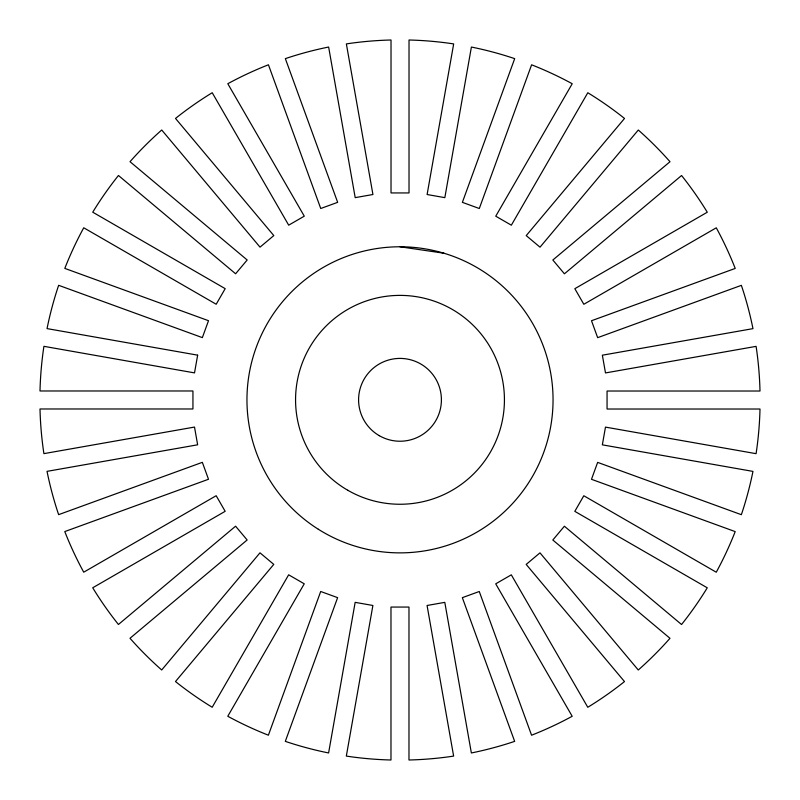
<?xml version="1.0" encoding="UTF-8"?>
<svg xmlns="http://www.w3.org/2000/svg" width="800" height="800" viewBox="0 0 800 800"><rect width="100%" height="100%" fill="white"/><g stroke="black" fill="none" stroke-linecap="round" stroke-linejoin="round"><path stroke-width="1.2" d="M400 246.77L443.96 253.22M197.65 355.16L194.52 372.89L43.91 346.33A360.11 360.11 0 0 0 40 390.98L192.94 390.98L192.94 408.98L40 408.98A360.11 360.11 0 0 0 43.9 453.63L194.51 427.07L197.64 444.8L47.03 471.36A360.11 360.11 0 0 0 58.63 514.65L202.34 462.34L208.5 479.26L64.78 531.57A360.11 360.11 0 0 0 83.72 572.19L216.17 495.72L225.17 511.31L92.72 587.78A360.11 360.11 0 0 0 118.43 624.49L235.58 526.19L247.15 539.98L130 638.28A360.11 360.11 0 0 0 161.69 669.98L259.99 552.82L273.78 564.39L175.48 681.55A360.11 360.11 0 0 0 212.19 707.26L288.65 574.81L304.25 583.81L227.78 716.26A360.11 360.11 0 0 0 268.39 735.2L320.7 591.49L337.62 597.65L285.31 741.36A360.11 360.11 0 0 0 328.6 752.96L355.16 602.35L372.89 605.48L346.33 756.09A360.11 360.11 0 0 0 390.98 760L390.98 607.06L408.98 607.06L408.98 760A360.11 360.11 0 0 0 453.63 756.1L427.07 605.49L444.8 602.36L471.36 752.97A360.11 360.11 0 0 0 514.65 741.37L462.34 597.66L479.26 591.5L531.57 735.22A360.11 360.11 0 0 0 572.19 716.28L495.72 583.83L511.31 574.83L587.78 707.28A360.11 360.11 0 0 0 624.49 681.57L526.19 564.42L539.98 552.85L638.28 670A360.11 360.11 0 0 0 669.98 638.31L552.82 540.01L564.39 526.22L681.55 624.52A360.11 360.11 0 0 0 707.26 587.81L574.81 511.35L583.81 495.75L716.26 572.22A360.11 360.11 0 0 0 735.2 531.61L591.49 479.3L597.65 462.38L741.36 514.69A360.11 360.11 0 0 0 752.96 471.4L602.35 444.84L605.48 427.11L756.09 453.67A360.11 360.11 0 0 0 760 409.02L607.06 409.02L607.06 391.02L760 391.02A360.11 360.11 0 0 0 756.1 346.37L605.49 372.93L602.36 355.2L752.97 328.64A360.11 360.11 0 0 0 741.37 285.35L597.66 337.66L591.5 320.74L735.22 268.43A360.11 360.11 0 0 0 716.28 227.81L583.83 304.28L574.83 288.69L707.28 212.22A360.11 360.11 0 0 0 681.57 175.51L564.42 273.81L552.85 260.02L670 161.72A360.11 360.11 0 0 0 638.31 130.02L540.01 247.18L526.22 235.61L624.52 118.45A360.11 360.11 0 0 0 587.81 92.74L511.35 225.19L495.75 216.19L572.22 83.74A360.11 360.11 0 0 0 531.61 64.8L479.3 208.51L462.38 202.35L514.69 58.64A360.11 360.11 0 0 0 471.4 47.04L444.84 197.65L427.11 194.52L453.67 43.91A360.11 360.11 0 0 0 409.02 40L409.02 192.94L391.02 192.94L391.02 40A360.11 360.11 0 0 0 346.37 43.9L372.93 194.51L355.2 197.64L328.64 47.03A360.11 360.11 0 0 0 285.35 58.63L337.66 202.34L320.74 208.5L268.43 64.78A360.11 360.11 0 0 0 227.81 83.72L304.28 216.17L288.69 225.17L212.22 92.72A360.11 360.11 0 0 0 175.51 118.43L273.81 235.58L260.02 247.15L161.72 130A360.11 360.11 0 0 0 130.02 161.69L247.18 259.99L235.61 273.78L118.45 175.48A360.11 360.11 0 0 0 92.74 212.19L225.19 288.65L216.19 304.25L83.74 227.78A360.11 360.11 0 0 0 64.8 268.39L208.51 320.7L202.35 337.62L58.64 285.31A360.11 360.11 0 0 0 47.04 328.6L197.65 355.16M318.33 529.26A153.05 153.05 0 0 0 552.93 405.83A153.05 153.05 0 0 0 328.74 264.38A153.05 153.05 0 0 0 318.33 529.26M347.78 490.26A104.43 104.43 0 0 0 504.43 399.82A104.43 104.43 0 0 0 347.78 309.38A104.43 104.43 0 0 0 347.78 490.26M379.29 435.68A41.41 41.41 0 0 0 441.41 399.82A41.41 41.41 0 0 0 379.29 363.96A41.41 41.41 0 0 0 379.29 435.68"/></g></svg>
